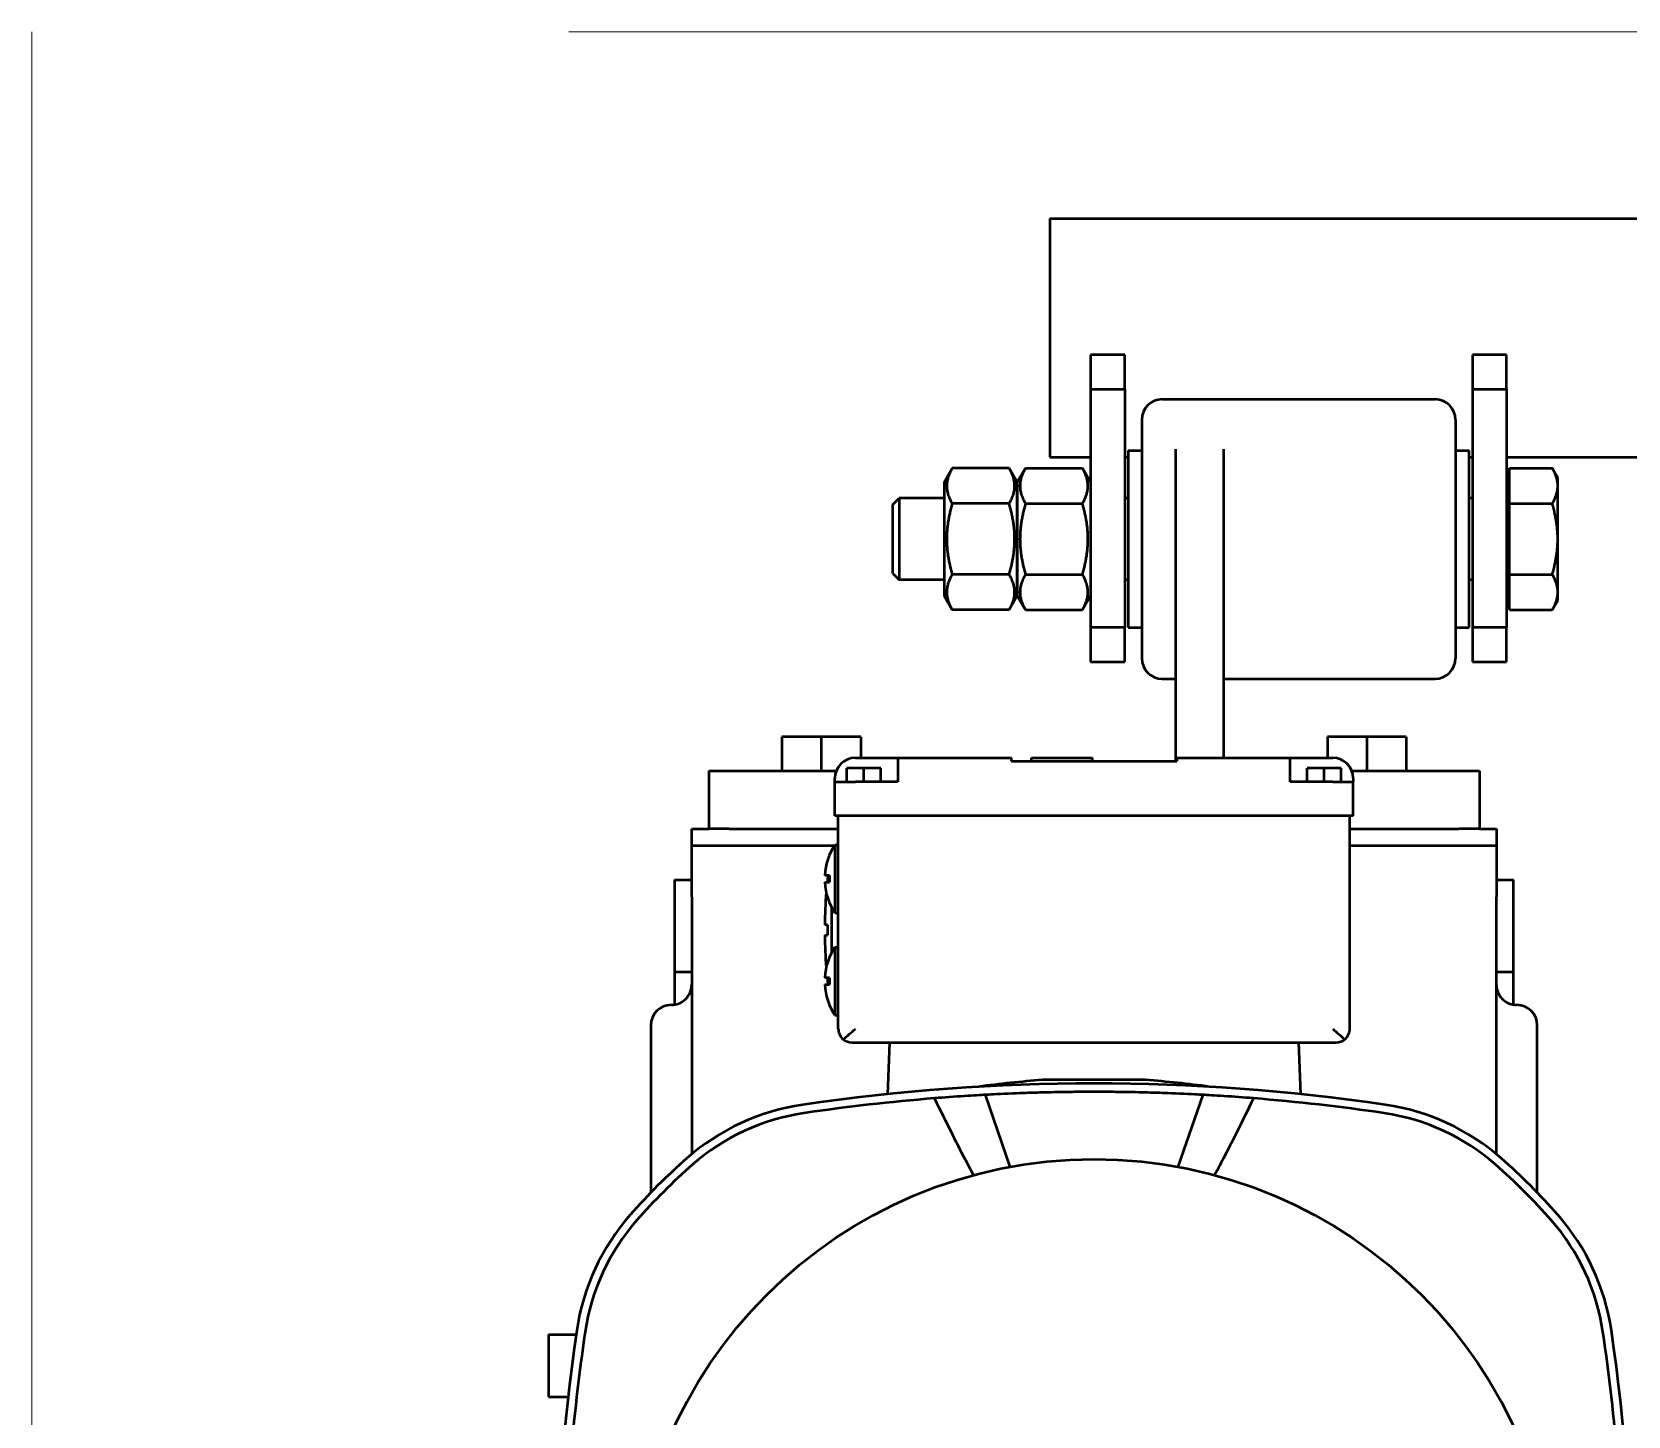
# Model space of a CAD drawing. Header units: metres. Extents: x -9802 to 773, y -8579 to 5125.
# Drawn here: x -4063.44 to -4016.62, y -1216.49 to -1175.88 of the extents above; entities that cross this region are included whole.
import ezdxf

# ---------------------------------------------------------------- set-up
doc = ezdxf.new("R2010")
doc.units = ezdxf.units.M
doc.header["$MEASUREMENT"] = 0
doc.linetypes.add('HIDDEN', pattern=[9.525, 6.35, -3.175])
doc.layers.get('0').update_dxf_attribs({"color": 30, "lineweight": 0})
doc.layers.add('shaft', color=3, linetype='Continuous', lineweight=20)
doc.layers.add('SSN_Lift-AM_0', color=7, linetype='Continuous', lineweight=50)

# ---------------------------------------------------------------- blocks, each defined once
blk = doc.blocks.new('Lift_20-024-10000')
at = {"layer": 'SSN_Lift-AM_0'}
for p, q in [((-1391.5, 1563.4), (-1391.5, 1493.4)), ((-1391.5, 1563.4), (-1020.5, 1563.4)), ((-1379.5, 1523.4), (-1379.5, 1513.4)), ((-1369.5, 1523.4), (-1379.5, 1523.4)), ((-1369.5, 1513.4), (-1369.5, 1523.4)), ((-1267.5, 1523.4), (-1267.5, 1513.4)), ((-1257.5, 1523.4), (-1267.5, 1523.4)), ((-1257.5, 1513.4), (-1257.5, 1523.4)), ((-1379.5, 1513.4), (-1369.5, 1513.4)), ((-1379.5, 1513.4), (-1379.5, 1443.4)), ((-1369.5, 1513.4), (-1369.5, 1443.4)), ((-1267.5, 1513.4), (-1257.5, 1513.4)), ((-1267.5, 1513.4), (-1267.5, 1443.4)), ((-1257.5, 1513.4), (-1257.5, 1443.4)), ((-1358.5, 1510.4), (-1278.5, 1510.4)), ((-1364.5, 1504.4), (-1364.5, 1434.4)), ((-1272.5, 1504.4), (-1272.5, 1434.4)), ((-1391.5, 1493.4), (-1379.5, 1493.4)), ((-1369.5, 1493.4), (-1368.5, 1493.4)), ((-1368.5, 1495.4), (-1368.5, 1443.4)), ((-1368.5, 1495.4), (-1364.5, 1495.4)), ((-1354.5, 1412.83), (-1354.5, 1495.75)), ((-1340.5, 1495.75), (-1340.5, 1412.83)), ((-1272.5, 1495.4), (-1268.5, 1495.4)), ((-1268.5, 1443.4), (-1268.5, 1495.4)), ((-1268.5, 1493.4), (-1267.5, 1493.4)), ((-1257.5, 1493.4), (-1026.36, 1493.4)), ((-1422.5, 1486.05), (-1420.11, 1490.18)), ((-1403.39, 1490.18), (-1420.11, 1490.18)), ((-1401, 1486.05), (-1403.39, 1490.18)), ((-1401, 1486.05), (-1398.61, 1490.18)), ((-1398.61, 1490.18), (-1381.89, 1490.18)), ((-1379.5, 1486.05), (-1381.89, 1490.18)), ((-1256.7, 1490.18), (-1244.11, 1490.18)), ((-1256.7, 1479.79), (-1256.7, 1490.18)), ((-1242.5, 1487.4), (-1244.11, 1490.18)), ((-1422.5, 1486.05), (-1422.5, 1452.75)), ((-1401, 1486.05), (-1401, 1452.75)), ((-1401, 1452.75), (-1401, 1486.05)), ((-1256.7, 1486.02), (-1257.5, 1486.02)), ((-1242.5, 1484.99), (-1242.5, 1487.4)), ((-1242.5, 1469.4), (-1242.5, 1484.99)), ((-1437.5, 1479.56), (-1435.66, 1481.4)), ((-1437.5, 1459.24), (-1437.5, 1479.56)), ((-1435.66, 1481.4), (-1435.66, 1457.4)), ((-1422.5, 1481.4), (-1435.66, 1481.4)), ((-1403.39, 1479.79), (-1420.11, 1479.79)), ((-1398.61, 1479.79), (-1381.89, 1479.79)), ((-1368.5, 1481.4), (-1369.5, 1481.4)), ((-1267.5, 1481.4), (-1268.5, 1481.4)), ((-1256.7, 1479.79), (-1244.11, 1479.79)), ((-1256.7, 1459.01), (-1256.7, 1479.79)), ((-1242.5, 1453.81), (-1242.5, 1469.4)), ((-1437.5, 1459.24), (-1435.66, 1457.4)), ((-1422.5, 1457.4), (-1435.66, 1457.4)), ((-1403.39, 1459.01), (-1420.11, 1459.01)), ((-1398.61, 1459.01), (-1381.89, 1459.01)), ((-1368.5, 1457.4), (-1369.5, 1457.4)), ((-1267.5, 1457.4), (-1268.5, 1457.4)), ((-1256.7, 1459.01), (-1244.11, 1459.01)), ((-1256.7, 1448.62), (-1256.7, 1459.01)), ((-1422.5, 1452.75), (-1420.11, 1448.62)), ((-1401, 1452.75), (-1403.39, 1448.62)), ((-1401, 1452.75), (-1398.61, 1448.62)), ((-1379.5, 1452.75), (-1381.89, 1448.62)), ((-1256.7, 1452.77), (-1257.5, 1452.77)), ((-1242.5, 1451.4), (-1244.11, 1448.62)), ((-1242.5, 1451.4), (-1242.5, 1453.81)), ((-1403.39, 1448.62), (-1420.11, 1448.62)), ((-1398.61, 1448.62), (-1381.89, 1448.62)), ((-1256.7, 1448.62), (-1244.11, 1448.62)), ((-1379.5, 1443.4), (-1379.5, 1433.4)), ((-1369.5, 1443.4), (-1379.5, 1443.4)), ((-1369.5, 1433.4), (-1369.5, 1443.4)), ((-1368.5, 1443.4), (-1364.5, 1443.4)), ((-1272.5, 1443.4), (-1268.5, 1443.4)), ((-1267.5, 1443.4), (-1267.5, 1433.4)), ((-1257.5, 1443.4), (-1267.5, 1443.4)), ((-1257.5, 1433.4), (-1257.5, 1443.4)), ((-1379.5, 1433.4), (-1369.5, 1433.4)), ((-1267.5, 1433.4), (-1257.5, 1433.4)), ((-1358.5, 1428.4), (-1354.5, 1428.4)), ((-1340.5, 1428.4), (-1278.5, 1428.4)), ((-1458.5, 1411.4), (-1470.08, 1411.4)), ((-1470.08, 1411.4), (-1470.08, 1401.4)), ((-1458.5, 1411.4), (-1458.5, 1401.4)), ((-1446.92, 1411.4), (-1458.5, 1411.4)), ((-1446.92, 1411.4), (-1446.92, 1405.2)), ((-1354.5, 1404.2), (-1354.5, 1412.83)), ((-1340.5, 1412.83), (-1340.5, 1405.2)), ((-1298.5, 1411.4), (-1310.08, 1411.4)), ((-1310.08, 1411.4), (-1310.08, 1405.2)), ((-1298.5, 1411.4), (-1298.5, 1401.4)), ((-1286.92, 1411.4), (-1298.5, 1411.4)), ((-1286.92, 1411.4), (-1286.92, 1401.4)), ((-1448.5, 1405.2), (-1442, 1405.2)), ((-1442, 1405.2), (-1436, 1405.2)), ((-1436, 1405.2), (-1436, 1399.2)), ((-1436, 1405.2), (-1402.75, 1405.2)), ((-1402.75, 1404.2), (-1402.75, 1405.2)), ((-1396.86, 1404.2), (-1396.86, 1405.2)), ((-1396.86, 1405.2), (-1379.06, 1405.2)), ((-1379.06, 1404.2), (-1379.06, 1405.2)), ((-1379.06, 1405.2), (-1379.05, 1405.2)), ((-1379.05, 1405.2), (-1378.91, 1405.2)), ((-1379.05, 1404.2), (-1379.05, 1405.2)), ((-1378.91, 1404.2), (-1378.91, 1405.2)), ((-1354.25, 1405.2), (-1321, 1405.2)), ((-1354.25, 1405.2), (-1354.25, 1404.2)), ((-1321, 1405.2), (-1315, 1405.2)), ((-1321, 1399.2), (-1321, 1405.2)), ((-1315, 1405.2), (-1308.5, 1405.2)), ((-1491.5, 1401.4), (-1485.5, 1401.4)), ((-1491.5, 1401.4), (-1491.5, 1384.4)), ((-1485.5, 1401.4), (-1454.08, 1401.4)), ((-1446, 1402.2), (-1451, 1402.2)), ((-1451, 1398.2), (-1451, 1402.2)), ((-1446, 1398.2), (-1446, 1402.2)), ((-1441, 1402.2), (-1446, 1402.2)), ((-1441, 1398.2), (-1441, 1402.2)), ((-1402.75, 1404.2), (-1354.25, 1404.2)), ((-1311, 1402.2), (-1316, 1402.2)), ((-1316, 1398.2), (-1316, 1402.2)), ((-1311, 1398.2), (-1311, 1402.2)), ((-1306, 1402.2), (-1311, 1402.2)), ((-1306, 1398.2), (-1306, 1402.2)), ((-1302.92, 1401.4), (-1271.5, 1401.4)), ((-1271.5, 1401.4), (-1265.5, 1401.4)), ((-1265.5, 1401.4), (-1265.5, 1384.4)), ((-1454.5, 1398.2), (-1454.5, 1399.2)), ((-1454.5, 1388.2), (-1454.5, 1398.2)), ((-1454.5, 1398.2), (-1448.5, 1398.2)), ((-1436, 1398.2), (-1448.5, 1398.2)), ((-1436, 1399.2), (-1436, 1398.2)), ((-1321, 1398.2), (-1321, 1399.2)), ((-1308.5, 1398.2), (-1321, 1398.2)), ((-1308.5, 1398.2), (-1302.5, 1398.2)), ((-1302.5, 1399.2), (-1302.5, 1398.2)), ((-1302.5, 1388.2), (-1302.5, 1398.2)), ((-1448.5, 1388.2), (-1454.5, 1388.2)), ((-1453.5, 1325.7), (-1453.5, 1388.2)), ((-1308.5, 1388.2), (-1448.5, 1388.2)), ((-1302.5, 1388.2), (-1308.5, 1388.2)), ((-1303.5, 1325.7), (-1303.5, 1388.2)), ((-1496.5, 1384.4), (-1491.5, 1384.4)), ((-1496.5, 1379.4), (-1496.5, 1384.4)), ((-1485.5, 1384.4), (-1491.5, 1384.4)), ((-1485.5, 1384.4), (-1453.5, 1384.4)), ((-1303.5, 1384.4), (-1271.5, 1384.4)), ((-1265.5, 1384.4), (-1271.5, 1384.4)), ((-1265.5, 1384.4), (-1260.5, 1384.4)), ((-1260.5, 1384.4), (-1260.5, 1379.4)), ((-1496.5, 1364.4), (-1496.5, 1379.4)), ((-1454.69, 1379.4), (-1496.5, 1379.4)), ((-1454.5, 1379.7), (-1454.5, 1359.7)), ((-1454.5, 1379.7), (-1453.5, 1379.7)), ((-1260.5, 1379.4), (-1303.5, 1379.4)), ((-1260.5, 1379.4), (-1260.5, 1364.4)), ((-1501.5, 1369.4), (-1501.5, 1342.4)), ((-1501.5, 1369.4), (-1496.5, 1369.4)), ((-1456.07, 1370.7), (-1457.47, 1370.7)), ((-1457.47, 1368.7), (-1456.07, 1368.7)), ((-1260.5, 1369.4), (-1255.5, 1369.4)), ((-1255.5, 1342.4), (-1255.5, 1369.4)), ((-1496.5, 1364.4), (-1496.5, 1288.93)), ((-1260.5, 1288.93), (-1260.5, 1364.4)), ((-1455.5, 1361.41), (-1455.5, 1347.99)), ((-1454.5, 1359.7), (-1453.5, 1359.7)), ((-1456.64, 1356.2), (-1457.49, 1356.2)), ((-1457.49, 1353.2), (-1456.64, 1353.2)), ((-1454.5, 1349.7), (-1454.5, 1329.7)), ((-1454.5, 1349.7), (-1453.5, 1349.7)), ((-1501.5, 1342.4), (-1496.5, 1342.4)), ((-1501.5, 1342.4), (-1501.5, 1332.78)), ((-1456.07, 1340.7), (-1457.47, 1340.7)), ((-1260.5, 1342.4), (-1255.5, 1342.4)), ((-1255.5, 1332.78), (-1255.5, 1342.4)), ((-1457.47, 1338.7), (-1456.07, 1338.7)), ((-1454.5, 1329.7), (-1453.5, 1329.7)), ((-1508.5, 1326.7), (-1508.5, 1277.64)), ((-1248.5, 1277.64), (-1248.5, 1326.7)), ((-1449.5, 1321.7), (-1307.5, 1321.7)), ((-1438.5, 1321.7), (-1439.03, 1306.56)), ((-1318.5, 1321.7), (-1317.97, 1306.56)), ((-1410.47, 1306.32), (-1403.18, 1285.19)), ((-1363.4, 1310.7), (-1393.6, 1310.7)), ((-1353.82, 1285.19), (-1346.53, 1306.32)), ((-1538.5, 1236.03), (-1538.5, 1217.76)), ((-1538.5, 1236.03), (-1530.39, 1236.03)), ((-1538.5, 1217.76), (-1532.76, 1217.76))]:
    blk.add_line(p, q, dxfattribs=at)
blk.add_circle((-1378.5, 1151.7), 135.75, dxfattribs=at)
for centre, radius, start, end in [((-1358.5, 1504.4), 6, 90, 180), ((-1278.5, 1504.4), 6, 0, 90), ((-1358.5, 1434.4), 6, 180, 270), ((-1278.5, 1434.4), 6, 270, 0), ((-1448.5, 1399.2), 6, 90, 180), ((-1308.5, 1399.2), 6, 0, 90), ((-1439.33, 1369.7), 18.17, 146.6015, 176.8445), ((-1439.33, 1369.7), 18.17, 183.1555, 213.3985), ((-1324.25, 1354.7), 133.25, 173.1036, 173.9691), ((-1439.33, 1369.7), 16.76, 176.5802, 183.4198), ((-1324.25, 1354.7), 133.25, 175.2773, 179.355), ((-1324.25, 1354.7), 133.25, 180.645, 184.7227), ((-1324.25, 1354.7), 132.4, 179.3509, 180.6491), ((-1439.33, 1339.7), 18.17, 146.6015, 176.8445), ((-1324.25, 1354.7), 133.25, 186.0309, 186.8964), ((-1439.33, 1339.7), 16.76, 176.5802, 183.4198), ((-1502.5, 1338.7), 6, 270, 313.3603), ((-1439.33, 1339.7), 18.17, 183.1555, 213.3985), ((-1254.5, 1338.7), 6, 226.6397, 270), ((-1502.5, 1326.7), 6, 90, 180), ((-1254.5, 1326.7), 6, 0, 90), ((-1449.5, 1325.7), 4, 230.6628, 270), ((-1307.5, 1325.7), 4, 270, 309.3372), ((-1378.5, 724.2), 585.5, 81.60348, 98.39652), ((-1366.07, 959.63), 352.15, 94.4836, 97.5577), ((-1390.93, 959.63), 352.15, 82.4423, 85.5164), ((-1454.36, 1238.13), 66, 98.3965, 131.2727), ((-1378.5, 724.2), 583, 94.60151, 98.39652), ((-1378.5, 724.2), 583, 81.60348, 85.39849), ((-1302.64, 1238.13), 66, 48.7273, 81.6035), ((-1454.36, 1238.13), 63.5, 98.3965, 131.2727), ((-1302.64, 1238.13), 63.5, 48.7273, 81.6035), ((-1378.5, 1151.7), 181, 131.2727, 138.7273), ((-1378.5, 1151.7), 181, 41.2727, 48.7273), ((-1378.5, 1151.7), 178.5, 131.2727, 138.7273), ((-1378.5, 1151.7), 178.5, 41.2727, 48.7273), ((-1464.93, 1227.56), 66, 138.7273, 171.6035), ((-1464.93, 1227.56), 63.5, 138.7273, 171.6035), ((-1292.07, 1227.56), 63.5, 8.3965, 41.2727), ((-1292.07, 1227.56), 66, 8.3965, 41.2727), ((-951, 1151.7), 585.5, 171.60348, 188.39652), ((-951, 1151.7), 583, 171.60348, 175.39849), ((-1806, 1151.7), 583, 4.60151, 8.39652), ((-1806, 1151.7), 585.5, 351.60348, 8.39652)]:
    blk.add_arc(centre, radius, start, end, dxfattribs=at)
for points, weights in [([(-1420.11, 1490.18), (-1423.11, 1484.99), (-1420.11, 1479.79)], [1, 1.15470053838, 1]), ([(-1403.39, 1479.79), (-1400.39, 1484.99), (-1403.39, 1490.18)], [1, 1.15470053838, 1]), ([(-1398.61, 1490.18), (-1401.61, 1484.99), (-1398.61, 1479.79)], [1, 1.15470053838, 1]), ([(-1381.89, 1479.79), (-1378.89, 1484.99), (-1381.89, 1490.18)], [1, 1.15470053838, 1]), ([(-1242.5, 1484.99), (-1242.5, 1487.4), (-1244.11, 1490.18)], [1, 1.0379548493, 1]), ([(-1244.11, 1479.79), (-1242.5, 1482.58), (-1242.5, 1484.99)], [1, 1.0379548493, 1]), ([(-1420.11, 1479.79), (-1423.11, 1469.4), (-1420.11, 1459.01)], [1, 1.15470053838, 1]), ([(-1403.39, 1459.01), (-1400.39, 1469.4), (-1403.39, 1479.79)], [1, 1.15470053838, 1]), ([(-1398.61, 1479.79), (-1401.61, 1469.4), (-1398.61, 1459.01)], [1, 1.15470053838, 1]), ([(-1381.89, 1459.01), (-1378.89, 1469.4), (-1381.89, 1479.79)], [1, 1.15470053838, 1]), ([(-1242.5, 1469.4), (-1242.5, 1474.22), (-1244.11, 1479.79)], [1, 1.0379548493, 1]), ([(-1244.11, 1459.01), (-1242.5, 1464.58), (-1242.5, 1469.4)], [1, 1.0379548493, 1]), ([(-1420.11, 1459.01), (-1423.11, 1453.81), (-1420.11, 1448.62)], [1, 1.15470053838, 1]), ([(-1403.39, 1448.62), (-1400.39, 1453.81), (-1403.39, 1459.01)], [1, 1.15470053838, 1]), ([(-1398.61, 1459.01), (-1401.61, 1453.81), (-1398.61, 1448.62)], [1, 1.15470053838, 1]), ([(-1381.89, 1448.62), (-1378.89, 1453.81), (-1381.89, 1459.01)], [1, 1.15470053838, 1]), ([(-1242.5, 1453.81), (-1242.5, 1456.22), (-1244.11, 1459.01)], [1, 1.0379548493, 1]), ([(-1244.11, 1448.62), (-1242.5, 1451.4), (-1242.5, 1453.81)], [1, 1.0379548493, 1])]:
    blk.add_rational_spline(points, weights, degree=2, dxfattribs=at)
for points, knots in [([(-1498.38, 1334.34), (-1497.81, 1334.87), (-1497.31, 1335.55), (-1496.79, 1336.78), (-1496.65, 1337.23), (-1496.53, 1338.01), (-1496.5, 1338.31), (-1496.5, 1338.63)], [0.3920856, 0.3920856, 0.3920856, 0.3920856, 0.6391077, 0.6391077, 0.7679576, 0.7679576, 0.8487981, 0.8487981, 0.8487981, 0.8487981]), ([(-1260.5, 1338.63), (-1260.5, 1338.08), (-1260.42, 1337.55), (-1260.05, 1336.25), (-1259.66, 1335.53), (-1258.99, 1334.71), (-1258.81, 1334.52), (-1258.62, 1334.34)], [0.0573287, 0.0573287, 0.0573287, 0.0573287, 0.2403805, 0.2403805, 0.5351864, 0.5351864, 0.6381821, 0.6381821, 0.6381821, 0.6381821]), ([(-1453.5, 1325.7), (-1453.5, 1325.19), (-1453.4, 1324.63), (-1452.94, 1323.58), (-1452.59, 1323.08), (-1452.1, 1322.66), (-1452.07, 1322.63), (-1452.04, 1322.61)], [-2.7854629, -2.7854629, -2.7854629, -2.7854629, -2.554685, -2.554685, -2.3239072, -2.3239072, -2.3078744, -2.3078744, -2.3078744, -2.3078744]), ([(-1452.04, 1322.61), (-1452, 1322.63), (-1451.97, 1322.66), (-1451.46, 1323.08), (-1450.89, 1323.58), (-1449.7, 1324.63), (-1449.07, 1325.19), (-1448.5, 1325.7)], [2.3078744, 2.3078744, 2.3078744, 2.3078744, 2.3239072, 2.3239072, 2.554685, 2.554685, 2.7854629, 2.7854629, 2.7854629, 2.7854629]), ([(-1308.5, 1325.7), (-1307.93, 1325.19), (-1307.3, 1324.63), (-1306.11, 1323.58), (-1305.54, 1323.08), (-1305.03, 1322.66), (-1305, 1322.63), (-1304.96, 1322.61)], [0, 0, 0, 0, 0.2307778, 0.2307778, 0.4615557, 0.4615557, 0.4775885, 0.4775885, 0.4775885, 0.4775885]), ([(-1304.96, 1322.61), (-1304.93, 1322.63), (-1304.9, 1322.66), (-1304.41, 1323.08), (-1304.06, 1323.58), (-1303.6, 1324.63), (-1303.5, 1325.19), (-1303.5, 1325.7)], [-0.4775885, -0.4775885, -0.4775885, -0.4775885, -0.4615557, -0.4615557, -0.2307778, -0.2307778, 0, 0, 0, 0]), ([(-1410.47, 1306.32), (-1411.64, 1306.26), (-1413.84, 1306.13), (-1419.49, 1305.77), (-1422.47, 1305.55), (-1425.27, 1305.32)], [-1.690007, -1.690007, -1.690007, -1.690007, -0.881977, -0.881977, -0.000006, -0.000006, -0.000006, -0.000006]), ([(-1396.98, 1306.91), (-1397.81, 1306.88), (-1400.22, 1306.8), (-1406.94, 1306.52), (-1409.58, 1306.37), (-1410.47, 1306.32)], [-0.5416229, -0.5416229, -0.5416229, -0.5416229, -0.2718789, -0.2718789, -0.0000096, -0.0000096, -0.0000096, -0.0000096]), ([(-1385.25, 1307.16), (-1386.44, 1307.15), (-1388.46, 1307.12), (-1393.6, 1307.01), (-1395.61, 1306.95), (-1396.98, 1306.91)], [-0.8270658, -0.8270658, -0.8270658, -0.8270658, -0.4185187, -0.4185187, -0.0000199, -0.0000199, -0.0000199, -0.0000199]), ([(-1378.5, 1307.2), (-1379.89, 1307.2), (-1381.28, 1307.2), (-1383.95, 1307.18), (-1384.93, 1307.16), (-1385.25, 1307.16)], [-0.2004896, -0.2004896, -0.2004896, -0.2004896, -0.0968654, -0.0968654, -0.0000171, -0.0000171, -0.0000171, -0.0000171]), ([(-1371.75, 1307.16), (-1372.07, 1307.16), (-1373.05, 1307.18), (-1375.72, 1307.2), (-1377.11, 1307.2), (-1378.5, 1307.2)], [-0.8084185, -0.8084185, -0.8084185, -0.8084185, -0.4178799, -0.4178799, -0.0000184, -0.0000184, -0.0000184, -0.0000184]), ([(-1360.02, 1306.91), (-1361.48, 1306.95), (-1363.64, 1307.02), (-1368.78, 1307.12), (-1370.65, 1307.15), (-1371.75, 1307.16)], [-0.7349562, -0.7349562, -0.7349562, -0.7349562, -0.3370243, -0.3370243, -0.000017, -0.000017, -0.000017, -0.000017]), ([(-1346.53, 1306.32), (-1347.41, 1306.37), (-1350.04, 1306.51), (-1356.76, 1306.8), (-1359.19, 1306.88), (-1360.02, 1306.91)], [-0.5041478, -0.5041478, -0.5041478, -0.5041478, -0.2525116, -0.2525116, -0.0000099, -0.0000099, -0.0000099, -0.0000099]), ([(-1331.73, 1305.32), (-1334.52, 1305.55), (-1337.5, 1305.76), (-1343.15, 1306.13), (-1345.36, 1306.26), (-1346.53, 1306.32)], [-0.7422442, -0.7422442, -0.7422442, -0.7422442, -0.3559253, -0.3559253, -0.0000283, -0.0000283, -0.0000283, -0.0000283]), ([(-1413.87, 1282.76), (-1414.68, 1284.28), (-1415.47, 1285.8), (-1419.23, 1293.08), (-1421.45, 1297.51), (-1425.27, 1305.32)], [1.474238, 1.474238, 1.474238, 1.474238, 2.148955, 2.148955, 4.779063, 4.779063, 4.779063, 4.779063]), ([(-1331.73, 1305.32), (-1335.33, 1297.94), (-1337.4, 1293.83), (-1341.15, 1286.53), (-1342.13, 1284.64), (-1343.13, 1282.76)], [0.000006, 0.000006, 0.000006, 0.000006, 3.52356, 3.52356, 4.707098, 4.707098, 4.707098, 4.707098])]:
    blk.add_open_spline(points, degree=3, knots=knots, dxfattribs=at)
blk = doc.blocks.new('Lift mit KG 3.200')
at = {"layer": 'SSN_Lift-AM_0'}
blk.add_blockref('Lift_20-024-10000', (67264.31, 60555.61), dxfattribs=at)
blk = doc.blocks.new('A$C4EFB1426')
blk.add_blockref('Lift mit KG 3.200', (-65305.19, -59357.45))

msp = doc.modelspace()

# ---------------------------------------------------------------- linework, layer by layer
at = {"layer": 'shaft', "linetype": 'HIDDEN', "ltscale": 10, "transparency": 33554687}
msp.add_lwpolyline([(-3698.435, -1175.879), (-4063.435, -1175.879), (-4063.435, -1740.879), (-3698.435, -1740.879)], close=True, dxfattribs=at)

# ---------------------------------------------------------------- block references
at = {"xscale": 0.1, "yscale": 0.1, "zscale": 0.1}
msp.add_blockref('A$C4EFB1426', (-4090.347, -1457.513), dxfattribs=at)

doc.saveas('drawing.dxf')
